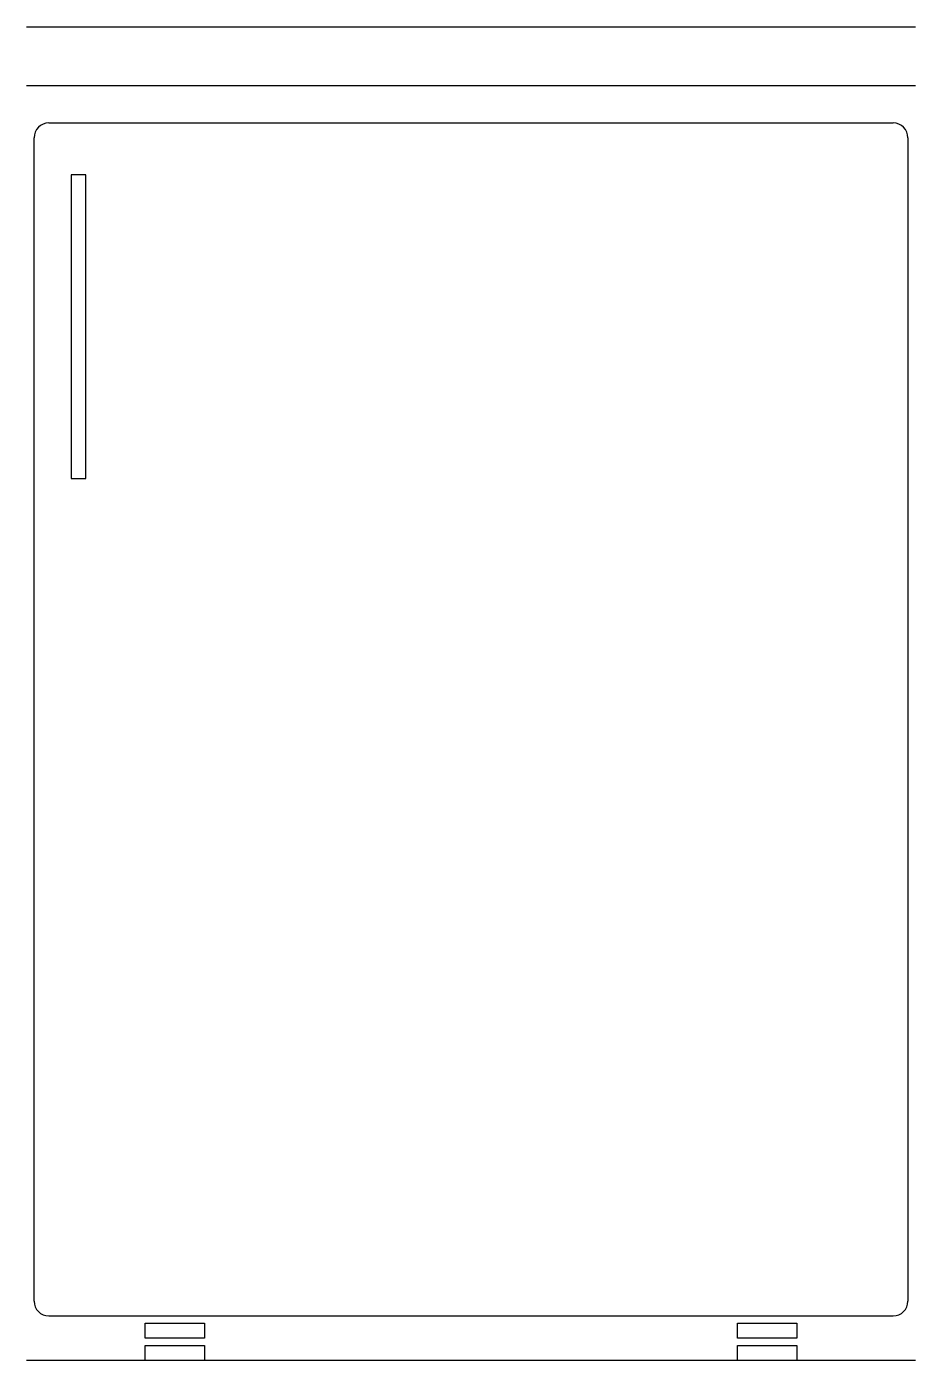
# Model space of a CAD drawing. Extents: x -60 to 0, y 0 to 90.
import ezdxf

# ---------------------------------------------------------------- set-up
doc = ezdxf.new("R2010")
doc.units = 0
doc.header["$LTSCALE"] = 25
doc.header["$MEASUREMENT"] = 0
doc.layers.get('0').update_dxf_attribs({"linetype": 'CONTINUOUS'})

msp = doc.modelspace()

# ---------------------------------------------------------------- linework, layer by layer
at = {"color": 0, "linetype": 'ByBlock'}
for p, q in [((-60, 90), (0, 90)), ((0, 86), (-60, 86)), ((-58.5, 83.5), (-1.5, 83.5)), ((-59.5, 4), (-59.5, 82.5)), ((-0.5, 82.5), (-0.5, 4)), ((-56, 80), (-57, 80)), ((-57, 80), (-57, 59.5)), ((-56, 59.5), (-56, 80)), ((-57, 59.5), (-56, 59.5)), ((-58.5, 3), (-1.5, 3)), ((-52, 1.5), (-52, 2.5)), ((-52, 2.5), (-48, 2.5)), ((-48, 2.5), (-48, 1.5)), ((-12, 2.5), (-8, 2.5)), ((-12, 1.5), (-12, 2.5)), ((-8, 2.5), (-8, 1.5)), ((-48, 1.5), (-52, 1.5)), ((-52, 0), (-52, 1)), ((-52, 1), (-48, 1)), ((-48, 1), (-48, 0)), ((-8, 1.5), (-12, 1.5)), ((-12, 1), (-8, 1)), ((-12, 0), (-12, 1)), ((-8, 1), (-8, 0)), ((-60, 0), (0, 0))]:
    msp.add_line(p, q, dxfattribs=at)
for centre, start, end in [((-58.5, 82.5), 90, 180), ((-1.5, 82.5), 0, 90), ((-58.5, 4), 180, 270), ((-1.5, 4), 270, 0)]:
    msp.add_arc(centre, 1, start, end, dxfattribs=at)

doc.saveas('drawing.dxf')
